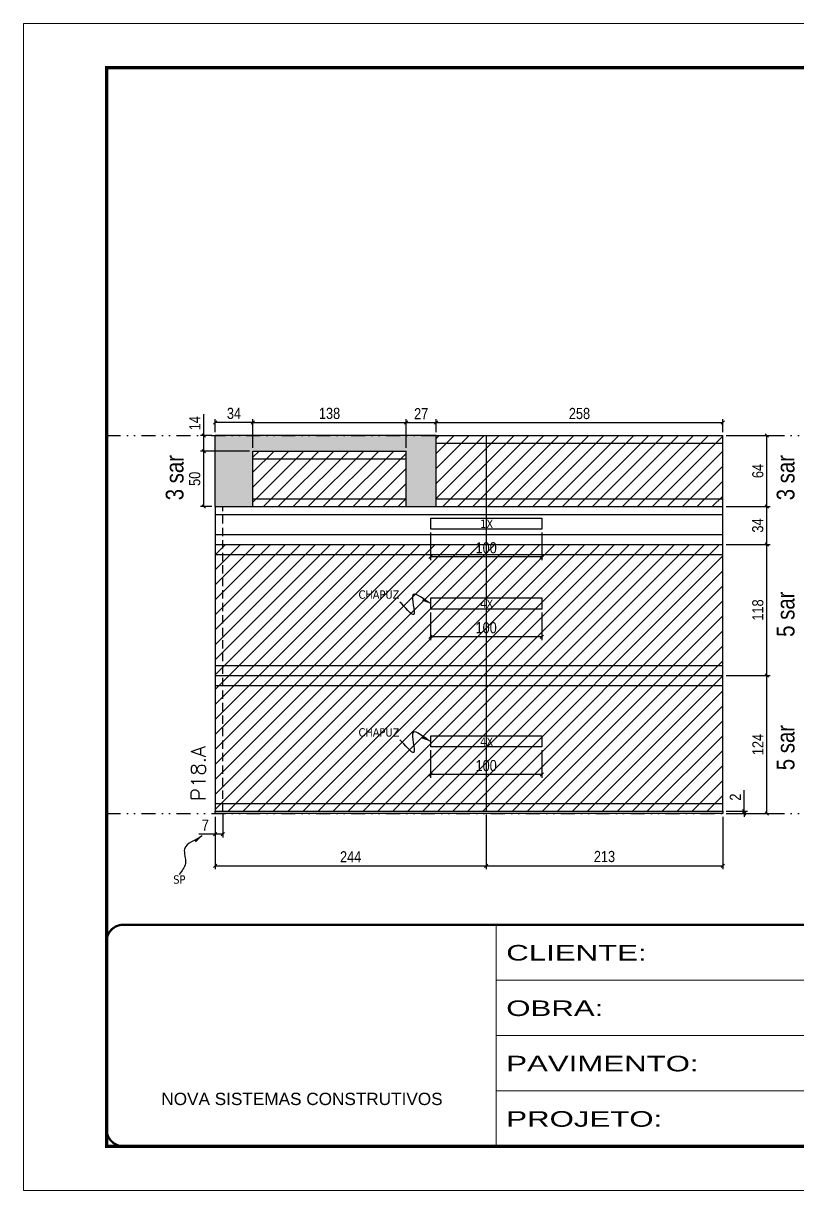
# Model space of a CAD drawing. Extents: x 14400 to 27878, y -21631 to 6985.
# Drawn here: x 17597 to 18294, y -2105 to -1055 of the extents above; entities that cross this region are included whole.
import ezdxf

# ---------------------------------------------------------------- set-up
doc = ezdxf.new("R2010")
doc.units = 0
for name, pattern in [('CONTINUO', [0]), ('DASHED', [0.75, 0.5, -0.25]), ('DIVIDE2', [0.625, 0.25, -0.125, 0, -0.125, 0, -0.125]), ('HIDDEN', [0.375, 0.25, -0.125])]:
    doc.linetypes.add(name, pattern=pattern)
for name, color, linetype in [('COTA', 241, 'Continuous'), ('NOMENCLATURA', 7, 'Continuous'), ('Nível', 160, 'Continuous'), ('Painéis', 200, 'Continuous'), ('Romaneio', 10, 'Continuous'), ('SARR_2.2x10', 60, 'Continuous'), ('SARR_2.2x7', 40, 'Continuous'), ('Sarrafo de Pressão', 42, 'HIDDEN'), ('texto', 7, 'Continuous')]:
    doc.layers.add(name, color=color, linetype=linetype)
for name, color, linetype, lineweight in [('Folhas', 255, 'Continuous', 9), ('Hachura', 251, 'Continuous', 9), ('SARRAFO DE PRESSAO', 251, 'DASHED', 9), ('Texto Seção', 7, 'Continuous', 15)]:
    doc.layers.add(name, color=color, linetype=linetype, lineweight=lineweight)
doc.styles.add('ARIAL', font='arial.ttf')
doc.styles.add('ARIAL_NARROW', font='ARIALN.TTF', dxfattribs={"height": 0.2})
doc.styles.add('COTA TECNICA', font='techl___.ttf', dxfattribs={"height": 10})
doc.styles.add('COTA TECNICA-50', font='techl___.ttf', dxfattribs={"height": 10})
doc.styles.add('REGUA-120', font='ROMANS.shx', dxfattribs={"height": 15})
doc.styles.get("Standard").update_dxf_attribs({"font": 'arial.ttf'})
doc.styles.add('Tecnologia', font='')
doc.styles.get('Tecnologia').set_extended_font_data('Forgotten Futurist')
doc.dimstyles.new('COTA PAINEL-50', dxfattribs={"dimtxt": 10, "dimasz": 3, "dimexe": 3, "dimexo": 3, "dimgap": 3, "dimtad": 1, "dimdec": 1, "dimzin": 12, "dimdsep": 46, "dimtxsty": 'COTA TECNICA-50', "dimblk1": 'OBLIQUE', "dimblk2": 'OBLIQUE', "dimsah": 1, "dimcen": 0.9, "dimclrd": 4, "dimclre": 4, "dimclrt": 240, "dimadec": 1, "dimazin": 3, "dimtfac": 1, "dimtdec": 1, "dimtmove": 0, "dimatfit": 3, "dimfxl": 1, "dimtolj": 1, "dimtzin": 12, "dimarcsym": 0})
doc.dimstyles.new('PAINEL', dxfattribs={"dimtxt": 10, "dimasz": 3, "dimexe": 3, "dimexo": 3, "dimgap": 3, "dimtad": 1, "dimdec": 1, "dimzin": 12, "dimdsep": 46, "dimtxsty": 'COTA TECNICA', "dimblk1": 'OBLIQUE', "dimblk2": 'OBLIQUE', "dimsah": 1, "dimcen": 0.9, "dimclrd": 4, "dimclre": 4, "dimclrt": 240, "dimadec": 1, "dimazin": 3, "dimtfac": 1, "dimtdec": 1, "dimtmove": 0, "dimatfit": 3, "dimfxl": 1, "dimtolj": 1, "dimtzin": 12, "dimarcsym": 0})
doc.dimstyles.get("Standard").update_dxf_attribs({"dimtxt": 0.18, "dimasz": 0.18, "dimexe": 0.18, "dimexo": 0.0625, "dimgap": 0.09, "dimtad": 0, "dimtih": 1, "dimtoh": 1, "dimdec": 4, "dimzin": 0, "dimdsep": 46, "dimtxsty": 'Standard', "dimcen": 0.09, "dimadec": 0, "dimazin": 0, "dimtfac": 1, "dimtdec": 4, "dimtofl": 0, "dimtmove": 0, "dimatfit": 3, "dimfxl": 1, "dimtolj": 1, "dimtzin": 0, "dimarcsym": 0})

# ---------------------------------------------------------------- blocks, each defined once
blk = doc.blocks.new('9999999999')
at = {"color": 30, "linetype": 'CONTINUO'}
for p, q in [((98564.6, 34230.2), (98564.6, 34429.4)), ((98564.6, 34379.6), (99584, 34379.6)), ((98564.6, 34329.8), (99488, 34329.8)), ((98564.6, 34280), (99488, 34280))]:
    blk.add_line(p, q, dxfattribs=at)
at = {"color": 30, "linetype": 'CONTINUO', "const_width": 2}
blk.add_lwpolyline([(99584, 34230.2), (99584, 34414.4, 0.414214), (99569, 34429.4), (98229, 34429.4, 0.414214), (98214, 34414.4), (98214, 34245.2, 0.414214), (98229, 34230.2), (99584, 34230.2)], format="xyb", dxfattribs=at)
at = {"layer": 'Folhas'}
blk.add_lwpolyline([(98139, 34190.2), (99624, 34190.2), (99624, 35240.2), (98139, 35240.2)], close=True, dxfattribs=at)
at = {"layer": 'Folhas', "color": 30, "const_width": 3}
blk.add_lwpolyline([(98214, 34230.2), (99584, 34230.2), (99584, 35200.2), (98214, 35200.2)], close=True, dxfattribs=at)
at = {"color": 7, "linetype": 'Continuous', "ltscale": 5, "style": 'ARIAL'}
blk.add_text('NOVA SISTEMAS CONSTRUTIVOS', height=11.059, dxfattribs=at).set_placement((98263.2, 34267.2))
at = {"layer": 'Folhas', "color": 7, "style": 'Tecnologia', "width": 1.5}
for s, p in [('CLIENTE:', (98573.7, 34397.2)), ('OBRA:', (98573.7, 34347.3)), ('PAVIMENTO:', (98573.7, 34297.5)), ('PROJETO:', (98573.7, 34247.7))]:
    blk.add_text(s, height=14, dxfattribs=at).set_placement(p)
blk = doc.blocks.new('_Oblique')
at = {"color": 0, "linetype": 'ByBlock', "lineweight": -2}
blk.add_line((-0.5, -0.5), (0.5, 0.5), dxfattribs=at)
blk = doc.blocks.new('*D1080')
at = {"layer": 'COTA', "color": 4, "lineweight": -2, "transparency": 16777216}
for p, q in [((17769.6, -1769), (17769.6, -1787.5)), ((17776.6, -1767), (17776.6, -1787.5)), ((17769.6, -1784.5), (17754.9, -1784.5)), ((17776.6, -1784.5), (17769.6, -1784.5))]:
    blk.add_line(p, q, dxfattribs=at)
at = {"layer": 'Defpoints', "color": 0, "transparency": 16777216}
for p in [(17769.6, -1766), (17776.6, -1764), (17769.6, -1784.5)]:
    blk.add_point(p, dxfattribs=at)
at = {"layer": 'COTA', "color": 4, "lineweight": -2, "transparency": 16777216, "xscale": 3, "yscale": 3, "zscale": 3, "rotation": 180}
blk.add_blockref('_Oblique', (17769.6, -1784.5), dxfattribs=at)
at = {"layer": 'COTA', "color": 4, "lineweight": -2, "transparency": 16777216, "xscale": 3, "yscale": 3, "zscale": 3}
blk.add_blockref('_Oblique', (17776.6, -1784.5), dxfattribs=at)
at = {"layer": 'COTA', "color": 240, "transparency": 16777216, "insert": (17760.8, -1776.5), "char_height": 10, "attachment_point": 5, "style": 'COTA TECNICA-50'}
blk.add_mtext('\\A1;7', dxfattribs=at)
blk = doc.blocks.new('*D1081')
at = {"layer": 'Defpoints', "color": 0, "linetype": 'ByBlock', "transparency": 16777216}
for p in [(18226.6, -1642), (18266.3, -1642), (18226.6, -1766)]:
    blk.add_point(p, dxfattribs=at)
at = {"layer": 'Romaneio', "color": 4, "linetype": 'ByBlock', "lineweight": -2, "transparency": 16777216}
for p, q in [((18229.6, -1642), (18269.3, -1642)), ((18266.3, -1766), (18266.3, -1642)), ((18229.6, -1766), (18269.3, -1766))]:
    blk.add_line(p, q, dxfattribs=at)
at = {"layer": 'Romaneio', "color": 4, "linetype": 'ByBlock', "lineweight": -2, "transparency": 16777216, "xscale": 3, "yscale": 3, "zscale": 3}
for p, rotation in [((18266.3, -1642), 90), ((18266.3, -1766), 270)]:
    blk.add_blockref('_Oblique', p, dxfattribs=dict(at, rotation=rotation))
at = {"layer": 'Romaneio', "color": 240, "linetype": 'ByBlock', "transparency": 16777216, "insert": (18258.2, -1704), "char_height": 10, "attachment_point": 5, "rotation": 90, "style": 'COTA TECNICA'}
blk.add_mtext('\\A1;124', dxfattribs=at)
blk = doc.blocks.new('*D1082')
at = {"layer": 'Defpoints', "color": 0, "linetype": 'ByBlock', "transparency": 16777216}
for p in [(18226.6, -1642), (18266.3, -1642), (18226.6, -1766)]:
    blk.add_point(p, dxfattribs=at)
at = {"layer": 'Romaneio', "color": 4, "linetype": 'ByBlock', "lineweight": -2, "transparency": 16777216}
for p, q in [((18229.6, -1642), (18269.3, -1642)), ((18266.3, -1766), (18266.3, -1642)), ((18229.6, -1766), (18269.3, -1766))]:
    blk.add_line(p, q, dxfattribs=at)
at = {"layer": 'Romaneio', "color": 4, "linetype": 'ByBlock', "lineweight": -2, "transparency": 16777216, "xscale": 3, "yscale": 3, "zscale": 3}
for p, rotation in [((18266.3, -1642), 90), ((18266.3, -1766), 270)]:
    blk.add_blockref('_Oblique', p, dxfattribs=dict(at, rotation=rotation))
at = {"layer": 'Romaneio', "color": 240, "linetype": 'ByBlock', "transparency": 16777216, "insert": (18258.2, -1704), "char_height": 10, "attachment_point": 5, "rotation": 90, "style": 'COTA TECNICA'}
blk.add_mtext('\\A1;124', dxfattribs=at)
blk = doc.blocks.new('*D1083')
at = {"layer": 'COTA', "color": 4, "lineweight": -2, "transparency": 16777216}
for p, q in [((18245.9, -1764), (18245.9, -1745.2)), ((18229.6, -1764), (18248.9, -1764)), ((18229.6, -1766), (18248.9, -1766)), ((18245.9, -1766), (18245.9, -1764)), ((18245.9, -1766), (18245.9, -1769))]:
    blk.add_line(p, q, dxfattribs=at)
at = {"layer": 'Defpoints', "color": 0, "transparency": 16777216}
for p in [(18226.6, -1764), (18226.6, -1766), (18245.9, -1766)]:
    blk.add_point(p, dxfattribs=at)
at = {"layer": 'COTA', "color": 4, "lineweight": -2, "transparency": 16777216, "xscale": 3, "yscale": 3, "zscale": 3}
for p, rotation in [((18245.9, -1764), 270), ((18245.9, -1766), 90)]:
    blk.add_blockref('_Oblique', p, dxfattribs=dict(at, rotation=rotation))
at = {"layer": 'COTA', "color": 240, "transparency": 16777216, "insert": (18237.9, -1751.3), "char_height": 10, "attachment_point": 5, "rotation": 90, "style": 'COTA TECNICA-50'}
blk.add_mtext('\\A1;2', dxfattribs=at)
blk = doc.blocks.new('*D1095')
at = {"layer": 'COTA', "color": 4, "lineweight": -2, "transparency": 16777216}
for p, q in [((17769.6, -1769), (17769.6, -1816)), ((18013.6, -1767), (18013.6, -1816)), ((17769.6, -1813), (18013.6, -1813))]:
    blk.add_line(p, q, dxfattribs=at)
at = {"layer": 'Defpoints', "color": 0, "transparency": 16777216}
for p in [(17769.6, -1766), (18013.6, -1764), (18013.6, -1813)]:
    blk.add_point(p, dxfattribs=at)
at = {"layer": 'COTA', "color": 4, "lineweight": -2, "transparency": 16777216, "xscale": 3, "yscale": 3, "zscale": 3, "rotation": 180}
blk.add_blockref('_Oblique', (17769.6, -1813), dxfattribs=at)
at = {"layer": 'COTA', "color": 4, "lineweight": -2, "transparency": 16777216, "xscale": 3, "yscale": 3, "zscale": 3}
blk.add_blockref('_Oblique', (18013.6, -1813), dxfattribs=at)
at = {"layer": 'COTA', "color": 240, "transparency": 16777216, "insert": (17891.6, -1805), "char_height": 10, "attachment_point": 5, "style": 'COTA TECNICA-50'}
blk.add_mtext('\\A1;244', dxfattribs=at)
blk = doc.blocks.new('*D1096')
at = {"layer": 'COTA', "color": 4, "lineweight": -2, "transparency": 16777216}
for p, q in [((18013.6, -1767), (18013.6, -1816)), ((18226.6, -1769), (18226.6, -1816)), ((18013.6, -1813), (18226.6, -1813))]:
    blk.add_line(p, q, dxfattribs=at)
at = {"layer": 'Defpoints', "color": 0, "transparency": 16777216}
for p in [(18013.6, -1764), (18226.6, -1766), (18226.6, -1813)]:
    blk.add_point(p, dxfattribs=at)
at = {"layer": 'COTA', "color": 4, "lineweight": -2, "transparency": 16777216, "xscale": 3, "yscale": 3, "zscale": 3, "rotation": 180}
blk.add_blockref('_Oblique', (18013.6, -1813), dxfattribs=at)
at = {"layer": 'COTA', "color": 4, "lineweight": -2, "transparency": 16777216, "xscale": 3, "yscale": 3, "zscale": 3}
blk.add_blockref('_Oblique', (18226.6, -1813), dxfattribs=at)
at = {"layer": 'COTA', "color": 240, "transparency": 16777216, "insert": (18120.1, -1804.8), "char_height": 10, "attachment_point": 5, "style": 'COTA TECNICA-50'}
blk.add_mtext('\\A1;213', dxfattribs=at)
blk = doc.blocks.new('*D1097')
at = {"layer": 'COTA', "color": 4, "linetype": 'ByBlock', "lineweight": -2, "transparency": 16777216}
for p, q in [((17963.6, -1709.2), (17963.6, -1734.1)), ((18063.6, -1709.2), (18063.6, -1734.1)), ((18063.6, -1731.1), (17963.6, -1731.1))]:
    blk.add_line(p, q, dxfattribs=at)
at = {"layer": 'Defpoints', "color": 0, "linetype": 'ByBlock', "transparency": 16777216}
for p in [(17963.6, -1706.2), (18063.6, -1706.2), (17963.6, -1731.1)]:
    blk.add_point(p, dxfattribs=at)
at = {"layer": 'COTA', "color": 4, "linetype": 'ByBlock', "lineweight": -2, "transparency": 16777216, "xscale": 3, "yscale": 3, "zscale": 3, "rotation": 180}
blk.add_blockref('_Oblique', (17963.6, -1731.1), dxfattribs=at)
at = {"layer": 'COTA', "color": 4, "linetype": 'ByBlock', "lineweight": -2, "transparency": 16777216, "xscale": 3, "yscale": 3, "zscale": 3}
blk.add_blockref('_Oblique', (18063.6, -1731.1), dxfattribs=at)
at = {"layer": 'COTA', "color": 240, "linetype": 'ByBlock', "transparency": 16777216, "insert": (18013.6, -1723), "char_height": 10, "attachment_point": 5, "style": 'COTA TECNICA'}
blk.add_mtext('\\A1;100', dxfattribs=at)
blk = doc.blocks.new('*D1652')
at = {"layer": 'COTA', "color": 4, "lineweight": -2, "transparency": 16777216}
for p, q in [((18229.6, -1426), (18269.3, -1426)), ((18266.3, -1490), (18266.3, -1426)), ((18229.6, -1490), (18269.3, -1490))]:
    blk.add_line(p, q, dxfattribs=at)
at = {"layer": 'Defpoints', "color": 0, "transparency": 16777216}
for p in [(18226.6, -1426), (18266.3, -1426), (18226.6, -1490)]:
    blk.add_point(p, dxfattribs=at)
at = {"layer": 'COTA', "color": 4, "lineweight": -2, "transparency": 16777216, "xscale": 3, "yscale": 3, "zscale": 3}
for p, rotation in [((18266.3, -1426), 90), ((18266.3, -1490), 270)]:
    blk.add_blockref('_Oblique', p, dxfattribs=dict(at, rotation=rotation))
at = {"layer": 'COTA', "color": 240, "transparency": 16777216, "insert": (18258.2, -1458), "char_height": 10, "attachment_point": 5, "rotation": 90, "style": 'COTA TECNICA'}
blk.add_mtext('\\A1;64', dxfattribs=at)
blk = doc.blocks.new('*D1653')
at = {"layer": 'COTA', "color": 4, "lineweight": -2, "transparency": 16777216}
for p, q in [((17769.6, -1423), (17769.6, -1411.4)), ((17803.6, -1414.4), (17769.6, -1414.4)), ((17803.6, -1437), (17803.6, -1411.4))]:
    blk.add_line(p, q, dxfattribs=at)
at = {"layer": 'Defpoints', "color": 0, "transparency": 16777216}
for p in [(17769.6, -1414.4), (17769.6, -1426), (17803.6, -1440)]:
    blk.add_point(p, dxfattribs=at)
at = {"layer": 'COTA', "color": 4, "lineweight": -2, "transparency": 16777216, "xscale": 3, "yscale": 3, "zscale": 3, "rotation": 180}
blk.add_blockref('_Oblique', (17769.6, -1414.4), dxfattribs=at)
at = {"layer": 'COTA', "color": 4, "lineweight": -2, "transparency": 16777216, "xscale": 3, "yscale": 3, "zscale": 3}
blk.add_blockref('_Oblique', (17803.6, -1414.4), dxfattribs=at)
at = {"layer": 'COTA', "color": 240, "transparency": 16777216, "insert": (17786.6, -1406.2), "char_height": 10, "attachment_point": 5, "style": 'COTA TECNICA'}
blk.add_mtext('\\A1;34', dxfattribs=at)
blk = doc.blocks.new('*D1654')
at = {"layer": 'COTA', "color": 4, "lineweight": -2, "transparency": 16777216}
for p, q in [((17803.6, -1437), (17803.6, -1411.4)), ((17803.6, -1414.4), (17941.6, -1414.4)), ((17941.6, -1437), (17941.6, -1411.4))]:
    blk.add_line(p, q, dxfattribs=at)
at = {"layer": 'Defpoints', "color": 0, "transparency": 16777216}
for p in [(17941.6, -1414.4), (17803.6, -1440), (17941.6, -1440)]:
    blk.add_point(p, dxfattribs=at)
at = {"layer": 'COTA', "color": 4, "lineweight": -2, "transparency": 16777216, "xscale": 3, "yscale": 3, "zscale": 3, "rotation": 180}
blk.add_blockref('_Oblique', (17803.6, -1414.4), dxfattribs=at)
at = {"layer": 'COTA', "color": 4, "lineweight": -2, "transparency": 16777216, "xscale": 3, "yscale": 3, "zscale": 3}
blk.add_blockref('_Oblique', (17941.6, -1414.4), dxfattribs=at)
at = {"layer": 'COTA', "color": 240, "transparency": 16777216, "insert": (17872.6, -1406.2), "char_height": 10, "attachment_point": 5, "style": 'COTA TECNICA'}
blk.add_mtext('\\A1;138', dxfattribs=at)
blk = doc.blocks.new('*D1655')
at = {"layer": 'COTA', "color": 4, "lineweight": -2, "transparency": 16777216}
for p, q in [((17941.6, -1437), (17941.6, -1411.4)), ((17941.6, -1414.4), (17968.6, -1414.4)), ((17968.6, -1423), (17968.6, -1411.4))]:
    blk.add_line(p, q, dxfattribs=at)
at = {"layer": 'Defpoints', "color": 0, "transparency": 16777216}
for p in [(17968.6, -1414.4), (17968.6, -1426), (17941.6, -1440)]:
    blk.add_point(p, dxfattribs=at)
at = {"layer": 'COTA', "color": 4, "lineweight": -2, "transparency": 16777216, "xscale": 3, "yscale": 3, "zscale": 3, "rotation": 180}
blk.add_blockref('_Oblique', (17941.6, -1414.4), dxfattribs=at)
at = {"layer": 'COTA', "color": 4, "lineweight": -2, "transparency": 16777216, "xscale": 3, "yscale": 3, "zscale": 3}
blk.add_blockref('_Oblique', (17968.6, -1414.4), dxfattribs=at)
at = {"layer": 'COTA', "color": 240, "transparency": 16777216, "insert": (17955.1, -1406.4), "char_height": 10, "attachment_point": 5, "style": 'COTA TECNICA'}
blk.add_mtext('\\A1;27', dxfattribs=at)
blk = doc.blocks.new('*D1656')
at = {"layer": 'COTA', "color": 4, "lineweight": -2, "transparency": 16777216}
for p, q in [((17800.6, -1440), (17756.5, -1440)), ((17759.5, -1490), (17759.5, -1440)), ((17766.6, -1490), (17756.5, -1490))]:
    blk.add_line(p, q, dxfattribs=at)
at = {"layer": 'Defpoints', "color": 0, "transparency": 16777216}
for p in [(17759.5, -1440), (17803.6, -1440), (17769.6, -1490)]:
    blk.add_point(p, dxfattribs=at)
at = {"layer": 'COTA', "color": 4, "lineweight": -2, "transparency": 16777216, "xscale": 3, "yscale": 3, "zscale": 3}
for p, rotation in [((17759.5, -1440), 90), ((17759.5, -1490), 270)]:
    blk.add_blockref('_Oblique', p, dxfattribs=dict(at, rotation=rotation))
at = {"layer": 'COTA', "color": 240, "transparency": 16777216, "insert": (17751.3, -1465), "char_height": 10, "attachment_point": 5, "rotation": 90, "style": 'COTA TECNICA'}
blk.add_mtext('\\A1;50', dxfattribs=at)
blk = doc.blocks.new('*D1657')
at = {"layer": 'COTA', "color": 4, "lineweight": -2, "transparency": 16777216}
for p, q in [((17759.5, -1426), (17759.5, -1406.9)), ((17766.6, -1426), (17756.5, -1426)), ((17759.5, -1440), (17759.5, -1426)), ((17800.6, -1440), (17756.5, -1440))]:
    blk.add_line(p, q, dxfattribs=at)
at = {"layer": 'Defpoints', "color": 0, "transparency": 16777216}
for p in [(17759.5, -1426), (17769.6, -1426), (17803.6, -1440)]:
    blk.add_point(p, dxfattribs=at)
at = {"layer": 'COTA', "color": 4, "lineweight": -2, "transparency": 16777216, "xscale": 3, "yscale": 3, "zscale": 3}
for p, rotation in [((17759.5, -1426), 90), ((17759.5, -1440), 270)]:
    blk.add_blockref('_Oblique', p, dxfattribs=dict(at, rotation=rotation))
at = {"layer": 'COTA', "color": 240, "transparency": 16777216, "insert": (17751.4, -1415), "char_height": 10, "attachment_point": 5, "rotation": 90, "style": 'COTA TECNICA'}
blk.add_mtext('\\A1;14', dxfattribs=at)
blk = doc.blocks.new('*D1658')
at = {"layer": 'COTA', "color": 4, "lineweight": -2, "transparency": 16777216}
for p, q in [((17968.6, -1423), (17968.6, -1411.4)), ((17968.6, -1414.4), (18226.6, -1414.4)), ((18226.6, -1423), (18226.6, -1411.4))]:
    blk.add_line(p, q, dxfattribs=at)
at = {"layer": 'Defpoints', "color": 0, "transparency": 16777216}
for p in [(18226.6, -1414.4), (17968.6, -1426), (18226.6, -1426)]:
    blk.add_point(p, dxfattribs=at)
at = {"layer": 'COTA', "color": 4, "lineweight": -2, "transparency": 16777216, "xscale": 3, "yscale": 3, "zscale": 3, "rotation": 180}
blk.add_blockref('_Oblique', (17968.6, -1414.4), dxfattribs=at)
at = {"layer": 'COTA', "color": 4, "lineweight": -2, "transparency": 16777216, "xscale": 3, "yscale": 3, "zscale": 3}
blk.add_blockref('_Oblique', (18226.6, -1414.4), dxfattribs=at)
at = {"layer": 'COTA', "color": 240, "transparency": 16777216, "insert": (18097.6, -1406.3), "char_height": 10, "attachment_point": 5, "style": 'COTA TECNICA'}
blk.add_mtext('\\A1;258', dxfattribs=at)
blk = doc.blocks.new('*D1725')
at = {"layer": 'COTA', "color": 4, "lineweight": -2, "transparency": 16777216}
for p, q in [((18229.6, -1524), (18269.3, -1524)), ((18266.3, -1642), (18266.3, -1524)), ((18229.6, -1642), (18269.3, -1642))]:
    blk.add_line(p, q, dxfattribs=at)
at = {"layer": 'Defpoints', "color": 0, "transparency": 16777216}
for p in [(18226.6, -1524), (18266.3, -1524), (18226.6, -1642)]:
    blk.add_point(p, dxfattribs=at)
at = {"layer": 'COTA', "color": 4, "lineweight": -2, "transparency": 16777216, "xscale": 3, "yscale": 3, "zscale": 3}
for p, rotation in [((18266.3, -1524), 90), ((18266.3, -1642), 270)]:
    blk.add_blockref('_Oblique', p, dxfattribs=dict(at, rotation=rotation))
at = {"layer": 'COTA', "color": 240, "transparency": 16777216, "insert": (18258.2, -1583), "char_height": 10, "attachment_point": 5, "rotation": 90, "style": 'COTA TECNICA'}
blk.add_mtext('\\A1;118', dxfattribs=at)
blk = doc.blocks.new('*D1727')
at = {"layer": 'COTA', "color": 4, "linetype": 'ByBlock', "lineweight": -2, "transparency": 16777216}
for p, q in [((17963.6, -1585.2), (17963.6, -1610.1)), ((18063.6, -1585.2), (18063.6, -1610.1)), ((18063.6, -1607.1), (17963.6, -1607.1))]:
    blk.add_line(p, q, dxfattribs=at)
at = {"layer": 'Defpoints', "color": 0, "linetype": 'ByBlock', "transparency": 16777216}
for p in [(17963.6, -1582.2), (18063.6, -1582.2), (17963.6, -1607.1)]:
    blk.add_point(p, dxfattribs=at)
at = {"layer": 'COTA', "color": 4, "linetype": 'ByBlock', "lineweight": -2, "transparency": 16777216, "xscale": 3, "yscale": 3, "zscale": 3, "rotation": 180}
blk.add_blockref('_Oblique', (17963.6, -1607.1), dxfattribs=at)
at = {"layer": 'COTA', "color": 4, "linetype": 'ByBlock', "lineweight": -2, "transparency": 16777216, "xscale": 3, "yscale": 3, "zscale": 3}
blk.add_blockref('_Oblique', (18063.6, -1607.1), dxfattribs=at)
at = {"layer": 'COTA', "color": 240, "linetype": 'ByBlock', "transparency": 16777216, "insert": (18013.6, -1599), "char_height": 10, "attachment_point": 5, "style": 'COTA TECNICA'}
blk.add_mtext('\\A1;100', dxfattribs=at)
blk = doc.blocks.new('*D4489')
at = {"layer": 'COTA', "color": 4, "lineweight": -2, "transparency": 16777216}
for p, q in [((18229.6, -1490), (18269.3, -1490)), ((18266.3, -1524), (18266.3, -1490)), ((18229.6, -1524), (18269.3, -1524))]:
    blk.add_line(p, q, dxfattribs=at)
at = {"layer": 'Defpoints', "color": 0, "transparency": 16777216}
for p in [(18226.6, -1490), (18266.3, -1490), (18226.6, -1524)]:
    blk.add_point(p, dxfattribs=at)
at = {"layer": 'COTA', "color": 4, "lineweight": -2, "transparency": 16777216, "xscale": 3, "yscale": 3, "zscale": 3}
for p, rotation in [((18266.3, -1490), 90), ((18266.3, -1524), 270)]:
    blk.add_blockref('_Oblique', p, dxfattribs=dict(at, rotation=rotation))
at = {"layer": 'COTA', "color": 240, "transparency": 16777216, "insert": (18258.1, -1507), "char_height": 10, "attachment_point": 5, "rotation": 90, "style": 'COTA TECNICA'}
blk.add_mtext('\\A1;34', dxfattribs=at)
blk = doc.blocks.new('*D4493')
at = {"layer": 'COTA', "color": 4, "linetype": 'ByBlock', "lineweight": -2, "transparency": 16777216}
for p, q in [((17963.6, -1513.3), (17963.6, -1538.2)), ((18063.6, -1513.3), (18063.6, -1538.2)), ((18063.6, -1535.2), (17963.6, -1535.2))]:
    blk.add_line(p, q, dxfattribs=at)
at = {"layer": 'Defpoints', "color": 0, "linetype": 'ByBlock', "transparency": 16777216}
for p in [(17963.6, -1510.3), (18063.6, -1510.3), (17963.6, -1535.2)]:
    blk.add_point(p, dxfattribs=at)
at = {"layer": 'COTA', "color": 4, "linetype": 'ByBlock', "lineweight": -2, "transparency": 16777216, "xscale": 3, "yscale": 3, "zscale": 3, "rotation": 180}
blk.add_blockref('_Oblique', (17963.6, -1535.2), dxfattribs=at)
at = {"layer": 'COTA', "color": 4, "linetype": 'ByBlock', "lineweight": -2, "transparency": 16777216, "xscale": 3, "yscale": 3, "zscale": 3}
blk.add_blockref('_Oblique', (18063.6, -1535.2), dxfattribs=at)
at = {"layer": 'COTA', "color": 240, "linetype": 'ByBlock', "transparency": 16777216, "insert": (18013.6, -1527.1), "char_height": 10, "attachment_point": 5, "style": 'COTA TECNICA'}
blk.add_mtext('\\A1;100', dxfattribs=at)

msp = doc.modelspace()

# ---------------------------------------------------------------- hatches: boundary and pattern name
at = {"layer": 'COTA'}
h = msp.add_hatch(dxfattribs=at)
h.set_pattern_fill('AR-CONC', color=256, scale=0.03)
h.set_pattern_definition([(50, (13.5, 1296.575), (5.4655401, -0.4781726), [0.5715, -6.2865]), (355, (13.5, 1296.575), (-1.0573026, 5.7317054), [0.4572, -5.0292175]), (100.451445, (13.9555, 1296.535), (4.4082374, 5.2535326), [0.4857003, -5.3427073]), (46.1842, (13.5, 1298.099), (8.1323712, -1.2612698), [0.85725, -9.42975]), (96.63556, (14.178, 1297.994), (7.122124, 7.4227837), [0.7285507, -8.0140682]), (351.18415, (13.5, 1298.099), (7.122124, 7.4227837), [0.685799, -7.543792]), (21, (14.262, 1297.718), (4.5484317, -3.067956), [0.5715, -6.2865]), (326, (14.262, 1297.718), (1.8540609, 5.525639), [0.4572, -5.0292]), (71.451445, (14.641, 1297.4624), (6.4024926, 2.457683), [0.4857003, -5.3426981]), (37.5, (13.5, 1296.5751), (0.0926581, 2.53665117), [0, -4.96824, 0, -5.1054, 0, -5.04825]), (7.5, (13.5, 1296.575), (2.00458988, 3.00541724), [0, -2.91084, 0, -4.85394, 0, -1.92405]), (327.5, (11.8007, 1296.5751), (4.06771786, -0.17186232), [0, -1.905, 0, -5.9436, 0, -7.8867]), (317.5, (11.0387, 1296.575), (4.44387544, 0.7627947), [0, -2.4765, 0, -3.94716, 0, -5.6007])])
h.paths.add_polyline_path([(17803.65, -1440.02), (17941.65, -1440.02), (17941.65, -1490.02), (17968.65, -1490.02), (17968.65, -1426.02), (17769.65, -1426.02), (17769.65, -1490.02), (17803.65, -1490.02)])
at = {"layer": 'Hachura', "linetype": 'ByBlock'}
h = msp.add_hatch(dxfattribs=at)
h.set_pattern_fill('ANSI31', color=256, scale=3)
h.paths.add_polyline_path([(17941.65, -1490.02), (17941.65, -1440.02), (17803.65, -1440.02), (17803.65, -1490.02)])
h.paths.add_polyline_path([(17968.65, -1490.02), (18013.65, -1490.02), (18013.65, -1426.02), (17968.65, -1426.02)])
h.paths.add_polyline_path([(18013.65, -1426.02), (18013.65, -1490.02), (18226.65, -1490.02), (18226.65, -1426.02)])
h.paths.add_polyline_path([(18013.65, -1524.02), (18013.65, -1642.02), (18226.65, -1642.02), (18226.65, -1524.02)])
h.paths.add_polyline_path([(17769.65, -1524.02), (17769.65, -1642.02), (18013.65, -1642.02), (18013.65, -1524.02)])
h.paths.add_polyline_path([(18013.65, -1764.02), (18013.65, -1642.02), (17769.65, -1642.02), (17769.65, -1764.02)])
h.paths.add_polyline_path([(18226.65, -1764.02), (18226.65, -1642.02), (18013.65, -1642.02), (18013.65, -1764.02)])
h.paths.add_polyline_path([(18643.99, -1642.02), (18407.99, -1642.02), (18407.99, -1764.02), (18643.99, -1764.02)])
h.paths.add_polyline_path([(18643.99, -1642.02), (18643.99, -1764.02), (18887.99, -1764.02), (18887.99, -1642.02)])
h.paths.add_polyline_path([(18643.99, -1522.02), (18643.99, -1642.02), (18887.99, -1642.02), (18887.99, -1522.02)])
h.paths.add_polyline_path([(18407.99, -1522.02), (18407.99, -1642.02), (18643.99, -1642.02), (18643.99, -1522.02)])

# ---------------------------------------------------------------- linework, layer by layer
at = {"layer": 'COTA'}
for p in [(17769.65, -1490.02), (17968.65, -1426.02)]:
    msp.add_line(p, (17769.65, -1426.02), dxfattribs=at)
at = {"layer": 'Nível', "color": 4, "linetype": 'DIVIDE2', "ltscale": 50}
for p, q in [((17671.97, -1426.02), (19041.97, -1426.02)), ((17671.97, -1766.02), (19041.97, -1766.02))]:
    msp.add_line(p, q, dxfattribs=at)
at = {"layer": 'Painéis'}
for p, q in [((17968.65, -1426.02), (18226.65, -1426.02)), ((17968.65, -1490.02), (17968.65, -1426.02)), ((18013.65, -1426.02), (18013.65, -1764.02)), ((18226.65, -1764.02), (18226.65, -1426.02)), ((17803.65, -1490.02), (17803.65, -1440.02)), ((17803.65, -1440.02), (17941.65, -1440.02)), ((17941.65, -1490.02), (17941.65, -1440.02)), ((17769.65, -1490.02), (18226.65, -1490.02)), ((17769.65, -1490.02), (17769.65, -1764.02)), ((17769.65, -1524.02), (18226.65, -1524.02)), ((17769.65, -1642.02), (18226.65, -1642.02)), ((17769.65, -1764.02), (18226.65, -1764.02))]:
    msp.add_line(p, q, dxfattribs=at)
msp.add_lwpolyline([(18226.65, -1766.02), (17769.65, -1766.02), (17769.65, -1764.02), (18226.65, -1764.02)], close=True, dxfattribs=at)
at = {"layer": 'SARR_2.2x10'}
for points in [[(17963.65, -1500.25), (18063.65, -1500.25), (18063.65, -1510.25), (17963.65, -1510.25)], [(17963.65, -1572.17), (18063.65, -1572.17), (18063.65, -1582.17), (17963.65, -1582.17)], [(17963.65, -1696.17), (18063.65, -1696.17), (18063.65, -1706.17), (17963.65, -1706.17)]]:
    msp.add_lwpolyline(points, close=True, dxfattribs=at)
at = {"layer": 'SARR_2.2x7'}
for p, q in [((17968.65, -1433.02), (18226.65, -1433.02)), ((17803.65, -1447.02), (17941.65, -1447.02)), ((17803.65, -1483.02), (17941.65, -1483.02)), ((17968.65, -1483.02), (18226.65, -1483.02)), ((17769.65, -1497.02), (18226.65, -1497.02)), ((17769.65, -1515.02), (18013.65, -1515.02)), ((18013.65, -1515.02), (18226.65, -1515.02)), ((17769.65, -1533.02), (18013.65, -1533.02)), ((18013.65, -1533.02), (18226.65, -1533.02)), ((17769.65, -1633.02), (18013.65, -1633.02)), ((18013.65, -1633.02), (18226.65, -1633.02)), ((17769.65, -1651.02), (18013.65, -1651.02)), ((18013.65, -1651.02), (18226.65, -1651.02)), ((17769.65, -1757.02), (18013.65, -1757.02)), ((18013.65, -1757.02), (18226.65, -1757.02))]:
    msp.add_line(p, q, dxfattribs=at)
at = {"layer": 'Sarrafo de Pressão', "ltscale": 30}
msp.add_line((17776.65, -1764.02), (17776.65, -1490.02), dxfattribs=at)

# ---------------------------------------------------------------- block references
at = {"layer": 'SARRAFO DE PRESSAO', "color": 6, "linetype": 'ByBlock'}
msp.add_blockref('9999999999', (-80542.01, -36295.5), dxfattribs=at)

# ---------------------------------------------------------------- texts
at = {"layer": 'NOMENCLATURA', "style": 'ARIAL_NARROW'}
for s, p in [('3 sar', (17741.16, -1484.32)), ('3 sar', (18291.16, -1484.32)), ('5 sar', (18291.16, -1607.13)), ('5 sar', (18291.16, -1727.13))]:
    msp.add_text(s, height=16, rotation=90, dxfattribs=at).set_placement(p)
at = {"layer": 'texto', "color": 0, "char_height": 7.5, "attachment_point": 5}
for s, insert in [('{\\fTahoma|b0|i0|c0|p34;\\C4;1X}', (18014.04, -1505.55)), ('{\\fTahoma|b0|i0|c0|p34;\\C4;CHAPUZ}', (17917.09, -1569.16)), ('{\\fTahoma|b0|i0|c0|p34;\\C4;4X}', (18014.04, -1577.46)), ('{\\fTahoma|b0|i0|c0|p34;\\C4;CHAPUZ}', (17917.09, -1693.16)), ('{\\fTahoma|b0|i0|c0|p34;\\C4;4X}', (18014.04, -1701.46)), ('{\\fTahoma|b0|i0|c0|p34;\\C4;SP}', (17737.4, -1825.51))]:
    msp.add_mtext(s, dxfattribs=dict(at, insert=insert))
at = {"layer": 'Texto Seção', "insert": (17761.03, -1754.76), "char_height": 13, "width": 285.3299, "attachment_point": 7, "rotation": 90, "style": 'REGUA-120'}
msp.add_mtext('P18.A', dxfattribs=at)

# ---------------------------------------------------------------- dimensions: what is measured, and where the dimension line sits
at = {"layer": 'COTA'}
for base, p1, p2, angle, dimstyle, picture, middle in [((17759.45, -1426.02), (17803.65, -1440.02), (17769.65, -1426.02), 90, 'PAINEL', '*D1657', (17751.38, -1414.96)), ((18266.29, -1426.02), (18226.65, -1490.02), (18226.65, -1426.02), 90, 'PAINEL', '*D1652', (18258.18, -1458.02)), ((17759.45, -1440.02), (17769.65, -1490.02), (17803.65, -1440.02), 90, 'PAINEL', '*D1656', (17751.34, -1465.02)), ((18266.29, -1490.02), (18226.65, -1524.02), (18226.65, -1490.02), 90, 'PAINEL', '*D4489', (18258.07, -1507.02)), ((18266.29, -1524.02), (18226.65, -1642.02), (18226.65, -1524.02), 90, 'PAINEL', '*D1725', (18258.19, -1583.02)), ((17769.65, -1784.53), (17776.65, -1764.02), (17769.65, -1766.02), 180, 'COTA PAINEL-50', '*D1080', (17760.78, -1776.45))]:
    dim = msp.add_linear_dim(base=base, p1=p1, p2=p2, angle=angle, dimstyle=dimstyle, dxfattribs=at)
    dim.commit()
    dim.dimension.update_dxf_attribs({"geometry": picture, "text_midpoint": middle})
for base, p1, p2, dimstyle, picture, middle in [((17769.65, -1414.43), (17803.65, -1440.02), (17769.65, -1426.02), 'PAINEL', '*D1653', (17786.65, -1406.21)), ((17941.65, -1414.43), (17803.65, -1440.02), (17941.65, -1440.02), 'PAINEL', '*D1654', (17872.65, -1406.19)), ((17968.65, -1414.43), (17941.65, -1440.02), (17968.65, -1426.02), 'PAINEL', '*D1655', (17955.15, -1406.36)), ((18226.65, -1414.43), (17968.65, -1426.02), (18226.65, -1426.02), 'PAINEL', '*D1658', (18097.65, -1406.3)), ((18013.65, -1813.05), (17769.65, -1766.02), (18013.65, -1764.02), 'COTA PAINEL-50', '*D1095', (17891.65, -1804.97)), ((18226.65, -1813.05), (18013.65, -1764.02), (18226.65, -1766.02), 'COTA PAINEL-50', '*D1096', (18120.15, -1804.83))]:
    dim = msp.add_linear_dim(base=base, p1=p1, p2=p2, dimstyle=dimstyle, dxfattribs=at)
    dim.commit()
    dim.dimension.update_dxf_attribs({"geometry": picture, "text_midpoint": middle})
at = {"layer": 'COTA', "linetype": 'ByBlock'}
for base, p1, p2, picture, middle in [((17963.65, -1535.18), (18063.65, -1510.25), (17963.65, -1510.25), '*D4493', (18013.65, -1527.08)), ((17963.65, -1607.1), (18063.65, -1582.17), (17963.65, -1582.17), '*D1727', (18013.65, -1599)), ((17963.65, -1731.1), (18063.65, -1706.17), (17963.65, -1706.17), '*D1097', (18013.65, -1723))]:
    dim = msp.add_linear_dim(base=base, p1=p1, p2=p2, dimstyle='PAINEL', dxfattribs=at)
    dim.commit()
    dim.dimension.update_dxf_attribs({"geometry": picture, "text_midpoint": middle})
at = {"layer": 'COTA'}
dim = msp.add_linear_dim(base=(18245.9, -1766.02), p1=(18226.65, -1764.02), p2=(18226.65, -1766.02), angle=90, dimstyle='COTA PAINEL-50', dxfattribs=at)
dim.commit()
dim.dimension.update_dxf_attribs({"geometry": '*D1083', "text_midpoint": (18245.9, -1751.27), "dimtype": 160})
at = {"layer": 'Romaneio', "linetype": 'ByBlock'}
for picture in ['*D1081', '*D1082']:
    dim = msp.add_aligned_dim(p1=(18226.65, -1766.02), p2=(18226.65, -1642.02), distance=-39.64, dimstyle='PAINEL', dxfattribs=at)
    dim.commit()
    dim.dimension.update_dxf_attribs({"geometry": picture, "text_midpoint": (18258.21, -1704.02)})

# ---------------------------------------------------------------- leaders
at = {"layer": 'COTA', "path_type": 1}
for points in [[(17963.65, -1577.17), (17947.86, -1569.16), (17948.45, -1587.03), (17936.01, -1575.89)], [(17963.65, -1701.17), (17947.86, -1693.16), (17948.45, -1711.03), (17936.01, -1699.89)], [(17757.82, -1786.2), (17742.03, -1798.03), (17742.96, -1811.04), (17737.4, -1820.82)]]:
    msp.add_leader(points, dimstyle='Standard', override={"dimasz": 8}, dxfattribs=at)

doc.saveas('drawing.dxf')
